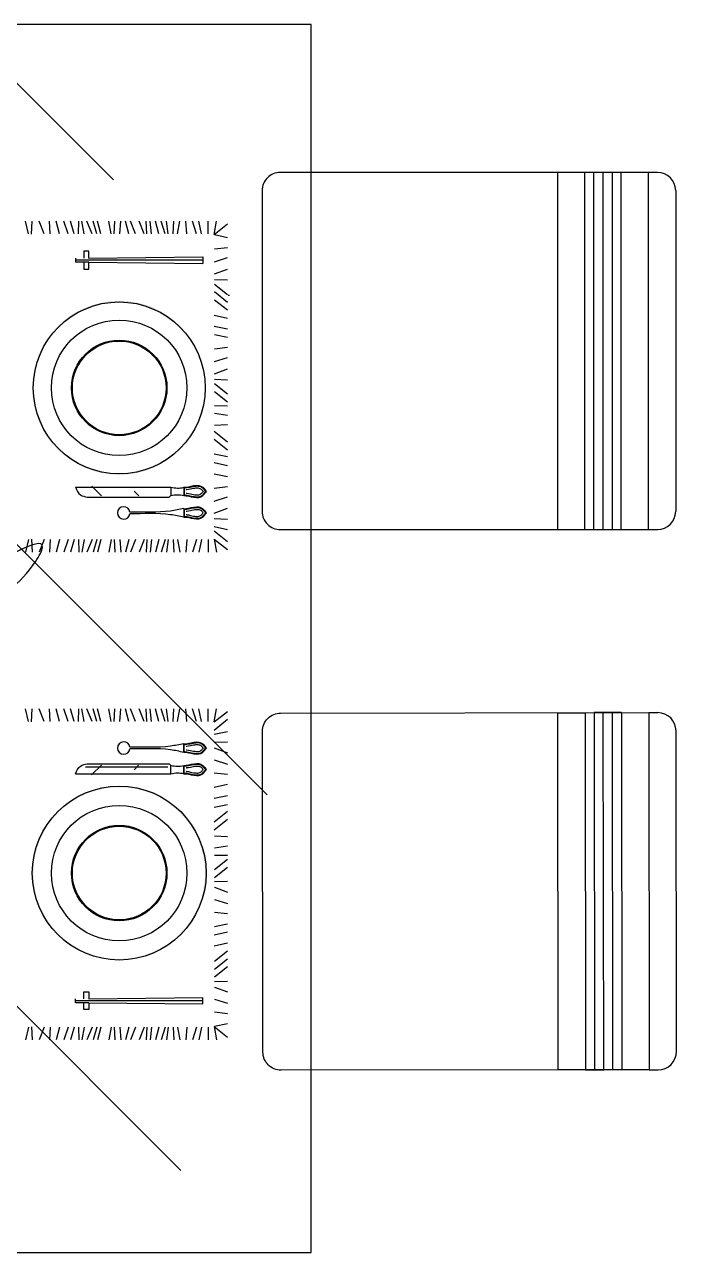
# Model space of a CAD drawing. Header units: inches. Extents: x 3.4 to 45.9, y 14.3 to 39.1.
# Drawn here: x 34.334 to 35.051, y 24.271 to 25.621 of the extents above; entities that cross this region are included whole.
import ezdxf

# ---------------------------------------------------------------- set-up
doc = ezdxf.new("R2010")
doc.units = ezdxf.units.IN
doc.header["$MEASUREMENT"] = 0
for name, color, linetype in [('02', 2, 'Continuous'), ('4', 4, 'Continuous'), ('8', 8, 'Continuous')]:
    doc.layers.add(name, color=color, linetype=linetype)

msp = doc.modelspace()

# ---------------------------------------------------------------- hatches: boundary and pattern name
at = {"layer": '8'}
h = msp.add_hatch(dxfattribs=at)
h.set_pattern_fill('ANSI36', color=256, scale=0.113, angle=270, style=0)
h.set_pattern_definition([(315, (23.3326, 78.66157), (0.6976536, -0.1902692), [0.8969375, -0.1793875, 0, -0.1793875])])
h.paths.add_polyline_path([(34.5509, 24.3612, 0.414214), (34.6009, 24.4112), (34.6009, 24.5121), (34.3983, 24.5121, -0.414214), (34.3783, 24.5321), (34.3783, 24.8848, -0.414214), (34.3983, 24.9048), (34.6009, 24.9048), (34.6009, 25.0236), (34.3983, 25.0236, -0.414214), (34.3783, 25.0436), (34.3783, 25.3963, -0.414214), (34.3983, 25.4163), (34.6009, 25.4163), (34.6009, 25.5112, 0.414214), (34.5509, 25.5612), (33.9509, 25.5612, 0.414214), (33.9009, 25.5112), (33.9009, 25.4065), (34.072, 25.4065, -0.414214), (34.092, 25.3865), (34.092, 25.0338, -0.414214), (34.072, 25.0138), (33.9009, 25.0138), (33.9009, 24.895), (34.072, 24.895, -0.414214), (34.092, 24.875), (34.092, 24.5223, -0.414214), (34.072, 24.5023), (33.9009, 24.5023), (33.9009, 24.4112, 0.414214), (33.9509, 24.3612)])
h.paths.add_polyline_path([(34.6009, 25.0236), (34.6009, 25.4163), (34.3983, 25.4163, 0.414214), (34.3783, 25.3963), (34.3783, 25.0436, 0.414214), (34.3983, 25.0236)], flags=16)
h.paths.add_polyline_path([(34.072, 24.5023, 0.414214), (34.092, 24.5223), (34.092, 24.875, 0.414214), (34.072, 24.895), (33.9009, 24.895), (33.9009, 24.5023)], flags=16)
h.paths.add_polyline_path([(34.072, 25.0138, 0.414214), (34.092, 25.0338), (34.092, 25.3865, 0.414214), (34.072, 25.4065), (33.9009, 25.4065), (33.9009, 25.0138)], flags=16)
h.paths.add_polyline_path([(34.6009, 24.5121), (34.6009, 24.9048), (34.3983, 24.9048, 0.414214), (34.3783, 24.8848), (34.3783, 24.5321, 0.414214), (34.3983, 24.5121)], flags=16)
h = msp.add_hatch(color=256, dxfattribs=at)
h.paths.add_polyline_path([(34.4384, 25.3171, -1), (34.4384, 25.126, -1)])
h.paths.add_polyline_path([(34.4384, 25.127, -1), (34.4384, 25.316, -1)], flags=16)
h.paths.add_polyline_path([(34.4384, 25.169, 1), (34.4384, 25.274, 1)], flags=0)
h.paths.add_polyline_path([(34.4384, 25.1701, 1), (34.4384, 25.273, 1)], flags=0)
h = msp.add_hatch(dxfattribs=at)
h.set_pattern_fill('ANSI36', color=256, scale=0.231, angle=270, style=0)
h.set_pattern_definition([(315, (16.691253, 86.810193), (0.056148698, -0.015313281), [0.0721875, -0.0144375, 0, -0.0144375])])
edge = h.paths.add_edge_path()
edge.add_line((34.4813, 25.1028), (34.4835, 25.1044))
edge.add_line((34.4835, 25.1044), (34.4835, 25.1135))
edge.add_line((34.4835, 25.1135), (34.3785, 25.1135))
edge.add_spline(control_points=[(34.3785, 25.1135), (34.38, 25.1102), (34.3826, 25.1044), (34.3887, 25.1033), (34.3914, 25.1028)], knot_values=[0, 0, 0, 0, 1.440427, 2.540627, 2.540627, 2.540627, 2.540627], degree=3, periodic=0)
edge.add_line((34.3914, 25.1028), (34.4813, 25.1028))
h = msp.add_hatch(dxfattribs=at)
h.set_pattern_fill('ANSI36', color=256, scale=0.231, angle=270, style=0)
h.set_pattern_definition([(45, (16.691253, -36.900628), (0.056148698, 0.015313281), [0.0721875, -0.0144375, 0, -0.0144375])])
edge = h.paths.add_edge_path()
edge.add_line((34.4813, 24.8068), (34.4835, 24.8051))
edge.add_line((34.4835, 24.8051), (34.4835, 24.796))
edge.add_line((34.4835, 24.796), (34.3785, 24.796))
edge.add_spline(control_points=[(34.3785, 24.796), (34.38, 24.7993), (34.3826, 24.8052), (34.3887, 24.8063), (34.3914, 24.8068)], knot_values=[0, 0, 0, 0, 1.440427, 2.540627, 2.540627, 2.540627, 2.540627], degree=3, periodic=0)
edge.add_line((34.3914, 24.8068), (34.4813, 24.8068))
h = msp.add_hatch(color=256, dxfattribs=at)
h.paths.add_polyline_path([(34.4384, 24.5925, 1), (34.4384, 24.7836, 1)])
h.paths.add_polyline_path([(34.4384, 24.7825, 1), (34.4384, 24.5935, 1)], flags=16)
h.paths.add_polyline_path([(34.4384, 24.7405, -1), (34.4384, 24.6355, -1)], flags=0)
h.paths.add_polyline_path([(34.4384, 24.7395, -1), (34.4384, 24.6366, -1)], flags=0)

# ---------------------------------------------------------------- linework, layer by layer
at = {"layer": '02'}
for p, q in [((34.3385, 25.3908), (34.3355, 25.4048)), ((34.3419, 25.3905), (34.3426, 25.4048)), ((34.3558, 25.3908), (34.3504, 25.4048)), ((34.3624, 25.3908), (34.3617, 25.4048)), ((34.3726, 25.3908), (34.3692, 25.4048)), ((34.3822, 25.3908), (34.3774, 25.4048)), ((34.3888, 25.3908), (34.385, 25.4048)), ((34.3937, 25.3908), (34.3939, 25.4048)), ((34.4, 25.3908), (34.3972, 25.4048)), ((34.4086, 25.3908), (34.4029, 25.4048)), ((34.4139, 25.3908), (34.4099, 25.4048)), ((34.4183, 25.3908), (34.4147, 25.4048)), ((34.4296, 25.3908), (34.4269, 25.4048)), ((34.433, 25.3908), (34.4335, 25.4048)), ((34.4392, 25.3908), (34.4403, 25.4048)), ((34.449, 25.3908), (34.4454, 25.4048)), ((34.4563, 25.3908), (34.4508, 25.4048)), ((34.466, 25.3908), (34.4603, 25.4048)), ((34.4689, 25.3908), (34.4681, 25.4048)), ((34.474, 25.3908), (34.4723, 25.4048)), ((34.4821, 25.3908), (34.4784, 25.4048)), ((34.489, 25.3908), (34.4845, 25.4048)), ((34.4923, 25.3908), (34.4903, 25.4048)), ((34.4979, 25.3908), (34.4983, 25.4048)), ((34.5024, 25.3908), (34.5049, 25.4048)), ((34.5126, 25.3908), (34.5115, 25.4048)), ((34.5235, 25.3908), (34.5189, 25.4048)), ((34.5289, 25.3908), (34.5258, 25.4048)), ((34.5363, 25.3908), (34.5361, 25.4048)), ((34.5428, 25.3903), (34.5452, 25.4048)), ((34.5428, 25.3903), (34.5573, 25.402)), ((34.5433, 25.39), (34.5573, 25.387)), ((34.5433, 25.3742), (34.5573, 25.3758)), ((34.3903, 25.364), (34.3903, 25.3598)), ((34.5303, 25.3619), (34.3903, 25.3619)), ((34.4051, 25.3598), (34.3903, 25.3598)), ((34.4051, 25.364), (34.5303, 25.3654)), ((34.4051, 25.3598), (34.5303, 25.3584)), ((34.5303, 25.3654), (34.5303, 25.3584)), ((34.5433, 25.3602), (34.5573, 25.3647)), ((34.5433, 25.3469), (34.5573, 25.3521)), ((34.5433, 25.3407), (34.5573, 25.3403)), ((34.5433, 25.3354), (34.5573, 25.3241)), ((34.5433, 25.3273), (34.5573, 25.3159)), ((34.5433, 25.3184), (34.5573, 25.3072)), ((34.5428, 25.3013), (34.5573, 25.2983)), ((34.5428, 25.2893), (34.5573, 25.2863)), ((34.5433, 25.2802), (34.5573, 25.2773)), ((34.5433, 25.2645), (34.5573, 25.2661)), ((34.5433, 25.2505), (34.5573, 25.2549)), ((34.5433, 25.2371), (34.5573, 25.2424)), ((34.5433, 25.231), (34.5573, 25.2305)), ((34.5433, 25.2263), (34.5573, 25.2149)), ((34.5433, 25.2175), (34.5573, 25.2062)), ((34.5433, 25.202), (34.5573, 25.2018)), ((34.5433, 25.1938), (34.5573, 25.1915)), ((34.5433, 25.1805), (34.5573, 25.1814)), ((34.5428, 25.174), (34.5573, 25.1622)), ((34.5428, 25.1651), (34.5573, 25.1535)), ((34.5428, 25.1491), (34.5573, 25.146)), ((34.5428, 25.1393), (34.5573, 25.1362)), ((34.5428, 25.1269), (34.5573, 25.1239)), ((34.3903, 25.1122), (34.4953, 25.1122)), ((34.4953, 25.1122), (34.4953, 25.1031)), ((34.5093, 25.1122), (34.5093, 25.1031)), ((34.51, 25.1122), (34.51, 25.1031)), ((34.5428, 25.1112), (34.5573, 25.1129)), ((34.4033, 25.1015), (34.4932, 25.1015)), ((34.4953, 25.1031), (34.4932, 25.1015)), ((34.511, 25.1089), (34.511, 25.1089)), ((34.5428, 25.0971), (34.5573, 25.1018)), ((34.5093, 25.0886), (34.5093, 25.0795)), ((34.51, 25.0886), (34.51, 25.0795)), ((34.5428, 25.0838), (34.5573, 25.0892)), ((34.5428, 25.0777), (34.5573, 25.0772)), ((34.5428, 25.0689), (34.5573, 25.0658)), ((34.5428, 25.0642), (34.5573, 25.0525)), ((34.3385, 25.0549), (34.3355, 25.0409)), ((34.3419, 25.0552), (34.3426, 25.0409)), ((34.3558, 25.0549), (34.3504, 25.0409)), ((34.3624, 25.0549), (34.3617, 25.0409)), ((34.3726, 25.0549), (34.3692, 25.0409)), ((34.3822, 25.0549), (34.3774, 25.0409)), ((34.3888, 25.0549), (34.385, 25.0409)), ((34.3937, 25.0549), (34.3939, 25.0409)), ((34.4, 25.0549), (34.3972, 25.0409)), ((34.4086, 25.0549), (34.4029, 25.0409)), ((34.4139, 25.0549), (34.4099, 25.0409)), ((34.4183, 25.0549), (34.4147, 25.0409)), ((34.4296, 25.0549), (34.4269, 25.0409)), ((34.433, 25.0549), (34.4335, 25.0409)), ((34.4392, 25.0549), (34.4403, 25.0409)), ((34.449, 25.0549), (34.4454, 25.0409)), ((34.4563, 25.0549), (34.4508, 25.0409)), ((34.466, 25.0549), (34.4603, 25.0409)), ((34.4689, 25.0549), (34.4681, 25.0409)), ((34.474, 25.0549), (34.4723, 25.0409)), ((34.4821, 25.0549), (34.4784, 25.0409)), ((34.489, 25.0549), (34.4845, 25.0409)), ((34.4923, 25.0549), (34.4903, 25.0409)), ((34.4979, 25.0549), (34.4983, 25.0409)), ((34.5024, 25.0549), (34.5049, 25.0409)), ((34.5126, 25.0549), (34.5115, 25.0409)), ((34.5235, 25.0549), (34.5189, 25.0409)), ((34.5289, 25.0549), (34.5258, 25.0409)), ((34.5363, 25.0549), (34.5361, 25.0409)), ((34.5428, 25.0553), (34.5452, 25.0409)), ((34.5428, 25.0553), (34.5573, 25.0437)), ((34.3385, 24.8546), (34.3355, 24.8686)), ((34.3419, 24.8544), (34.3426, 24.8686)), ((34.3558, 24.8546), (34.3504, 24.8686)), ((34.3624, 24.8546), (34.3617, 24.8686)), ((34.3726, 24.8546), (34.3692, 24.8686)), ((34.3822, 24.8546), (34.3774, 24.8686)), ((34.3888, 24.8546), (34.385, 24.8686)), ((34.3937, 24.8546), (34.3939, 24.8686)), ((34.4, 24.8546), (34.3972, 24.8686)), ((34.4086, 24.8546), (34.4029, 24.8686)), ((34.4139, 24.8546), (34.4099, 24.8686)), ((34.4183, 24.8546), (34.4147, 24.8686)), ((34.4296, 24.8546), (34.4269, 24.8686)), ((34.433, 24.8546), (34.4335, 24.8686)), ((34.4392, 24.8546), (34.4403, 24.8686)), ((34.449, 24.8546), (34.4454, 24.8686)), ((34.4563, 24.8546), (34.4508, 24.8686)), ((34.466, 24.8546), (34.4603, 24.8686)), ((34.4689, 24.8546), (34.4681, 24.8686)), ((34.474, 24.8546), (34.4723, 24.8686)), ((34.4821, 24.8546), (34.4784, 24.8686)), ((34.489, 24.8546), (34.4845, 24.8686)), ((34.4923, 24.8546), (34.4903, 24.8686)), ((34.4979, 24.8546), (34.4983, 24.8686)), ((34.5024, 24.8546), (34.5049, 24.8686)), ((34.5126, 24.8546), (34.5115, 24.8686)), ((34.5235, 24.8546), (34.5189, 24.8686)), ((34.5289, 24.8546), (34.5258, 24.8686)), ((34.5363, 24.8546), (34.5361, 24.8686)), ((34.5428, 24.8542), (34.5452, 24.8686)), ((34.5428, 24.8542), (34.5573, 24.8658)), ((34.5428, 24.8453), (34.5573, 24.8571)), ((34.5428, 24.8407), (34.5573, 24.8437)), ((34.5093, 24.821), (34.5093, 24.8301)), ((34.51, 24.821), (34.51, 24.8301)), ((34.5428, 24.8319), (34.5573, 24.8323)), ((34.5428, 24.8257), (34.5573, 24.8203)), ((34.4012, 24.8048), (34.492, 24.8048)), ((34.4033, 24.8081), (34.4932, 24.8081)), ((34.4953, 24.8064), (34.4932, 24.8081)), ((34.4953, 24.7973), (34.4953, 24.8064)), ((34.5093, 24.7973), (34.5093, 24.8064)), ((34.51, 24.7973), (34.51, 24.8064)), ((34.511, 24.8007), (34.511, 24.8007)), ((34.5428, 24.8124), (34.5573, 24.8078)), ((34.3903, 24.7973), (34.4953, 24.7973)), ((34.5428, 24.7984), (34.5573, 24.7967)), ((34.5428, 24.7826), (34.5573, 24.7857)), ((34.5428, 24.7703), (34.5573, 24.7734)), ((34.5428, 24.7605), (34.5573, 24.7635)), ((34.5428, 24.7445), (34.5573, 24.7561)), ((34.5428, 24.7356), (34.5573, 24.7474)), ((34.5433, 24.729), (34.5573, 24.7281)), ((34.5433, 24.7157), (34.5573, 24.718)), ((34.5433, 24.7076), (34.5573, 24.7078)), ((34.5433, 24.692), (34.5573, 24.7034)), ((34.5433, 24.6833), (34.5573, 24.6946)), ((34.5433, 24.6786), (34.5573, 24.679)), ((34.5433, 24.6724), (34.5573, 24.6672)), ((34.5433, 24.6591), (34.5573, 24.6546)), ((34.5433, 24.6451), (34.5573, 24.6435)), ((34.5433, 24.6293), (34.5573, 24.6323)), ((34.5428, 24.6202), (34.5573, 24.6233)), ((34.5428, 24.6082), (34.5573, 24.6113)), ((34.5433, 24.5912), (34.5573, 24.6024)), ((34.5433, 24.5823), (34.5573, 24.5936)), ((34.5433, 24.5741), (34.5573, 24.5855)), ((34.5433, 24.5689), (34.5573, 24.5693)), ((34.5433, 24.5627), (34.5573, 24.5575)), ((34.3903, 24.5455), (34.3903, 24.5497)), ((34.5303, 24.5476), (34.3903, 24.5476)), ((34.4051, 24.5455), (34.3903, 24.5455)), ((34.4051, 24.5497), (34.5303, 24.5511)), ((34.4051, 24.5455), (34.5303, 24.5441)), ((34.5303, 24.5441), (34.5303, 24.5511)), ((34.5433, 24.5494), (34.5573, 24.5449)), ((34.5433, 24.5354), (34.5573, 24.5337)), ((34.3385, 24.5188), (34.3355, 24.5048)), ((34.3419, 24.519), (34.3426, 24.5048)), ((34.3558, 24.5188), (34.3504, 24.5048)), ((34.3624, 24.5188), (34.3617, 24.5048)), ((34.3726, 24.5188), (34.3692, 24.5048)), ((34.3822, 24.5188), (34.3774, 24.5048)), ((34.3888, 24.5188), (34.385, 24.5048)), ((34.3937, 24.5188), (34.3939, 24.5048)), ((34.4, 24.5188), (34.3972, 24.5048)), ((34.4086, 24.5188), (34.4029, 24.5048)), ((34.4139, 24.5188), (34.4099, 24.5048)), ((34.4183, 24.5188), (34.4147, 24.5048)), ((34.4296, 24.5188), (34.4269, 24.5048)), ((34.433, 24.5188), (34.4335, 24.5048)), ((34.4392, 24.5188), (34.4403, 24.5048)), ((34.449, 24.5188), (34.4454, 24.5048)), ((34.4563, 24.5188), (34.4508, 24.5048)), ((34.466, 24.5188), (34.4603, 24.5048)), ((34.4689, 24.5188), (34.4681, 24.5048)), ((34.474, 24.5188), (34.4723, 24.5048)), ((34.4821, 24.5188), (34.4784, 24.5048)), ((34.489, 24.5188), (34.4845, 24.5048)), ((34.4923, 24.5188), (34.4903, 24.5048)), ((34.4979, 24.5188), (34.4983, 24.5048)), ((34.5024, 24.5188), (34.5049, 24.5048)), ((34.5126, 24.5188), (34.5115, 24.5048)), ((34.5235, 24.5188), (34.5189, 24.5048)), ((34.5289, 24.5188), (34.5258, 24.5048)), ((34.5363, 24.5188), (34.5361, 24.5048)), ((34.5428, 24.5192), (34.5452, 24.5048)), ((34.5428, 24.5192), (34.5573, 24.5076)), ((34.5433, 24.5196), (34.5573, 24.5225))]:
    msp.add_line(p, q, dxfattribs=at)
for points in [[(34.4051, 25.364), (34.4051, 25.3717), (34.3995, 25.3717), (34.3995, 25.364)], [(34.3995, 25.3598), (34.3995, 25.3521), (34.4051, 25.3521), (34.4051, 25.3598)], [(34.3995, 24.5497), (34.3995, 24.5574), (34.4051, 24.5574), (34.4051, 24.5497)], [(34.4051, 24.5455), (34.4051, 24.5379), (34.3995, 24.5379), (34.3995, 24.5455)]]:
    msp.add_lwpolyline(points, dxfattribs=at)
for centre, radius in [((34.4384, 25.2215), 0.0945), ((34.4384, 25.2215), 0.0745), ((34.4384, 25.2215), 0.0525), ((34.4384, 25.2215), 0.0515), ((34.4384, 24.688), 0.0956), ((34.4384, 24.688), 0.0745), ((34.4384, 24.688), 0.0525), ((34.4384, 24.688), 0.0515)]:
    msp.add_circle(centre, radius, dxfattribs=at)
for centre in [(34.4434, 25.084), (34.4434, 24.8255)]:
    msp.add_arc(centre, 0.00686, 7.5299, 352.4701, dxfattribs=at)
for points in [[(34.3903, 25.1122), (34.3959, 25.1038), (34.4033, 25.1015)], [(34.3903, 24.7973), (34.3959, 24.8057), (34.4033, 24.8081)]]:
    msp.add_spline(points, degree=3, dxfattribs=at)
for points in [[(34.4953, 25.1122), (34.4999, 25.1113), (34.505, 25.1108), (34.5093, 25.1122)], [(34.4953, 25.1031), (34.4999, 25.1041), (34.505, 25.1046), (34.5093, 25.1031)], [(34.5093, 25.1094), (34.5096, 25.1094), (34.5098, 25.1094), (34.51, 25.1095)], [(34.5093, 25.0823), (34.5096, 25.0823), (34.5098, 25.0823), (34.51, 25.0823)], [(34.5093, 24.8273), (34.5096, 24.8273), (34.5098, 24.8273), (34.51, 24.8273)], [(34.5093, 24.8238), (34.5096, 24.8238), (34.5098, 24.8238), (34.51, 24.8238)], [(34.4953, 24.8064), (34.4999, 24.8055), (34.505, 24.805), (34.5093, 24.8064)], [(34.5093, 24.8001), (34.5096, 24.8001), (34.5098, 24.8001), (34.51, 24.8001)], [(34.4953, 24.7973), (34.4999, 24.7983), (34.505, 24.7987), (34.5093, 24.7973)]]:
    msp.add_open_spline(points, degree=3, dxfattribs=at)
for points, knots in [([(34.5093, 25.1122), (34.5163, 25.1122), (34.5275, 25.1183), (34.533, 25.1089), (34.5345, 25.1077)], [0, 0, 0, 0, 3, 3.823994, 3.823994, 3.823994, 3.823994]), ([(34.5093, 25.1115), (34.5105, 25.1115), (34.5116, 25.1117), (34.5151, 25.1122), (34.5174, 25.1128), (34.5216, 25.1135), (34.5235, 25.1137), (34.5262, 25.1135), (34.5271, 25.1133), (34.5288, 25.1126), (34.5296, 25.112), (34.531, 25.1106), (34.5317, 25.1096), (34.533, 25.1082), (34.5335, 25.1076), (34.534, 25.1072)], [0, 0, 0, 0, 0.458177, 0.458177, 1.374532, 1.374532, 2.153808, 2.153808, 2.63991, 2.63991, 3.09082, 3.09082, 3.54173, 3.54173, 3.823994, 3.823994, 3.823994, 3.823994]), ([(34.5121, 25.1096), (34.5124, 25.1097), (34.5126, 25.1097), (34.5154, 25.1101), (34.5179, 25.1107), (34.5219, 25.1114), (34.5235, 25.1116), (34.5257, 25.1115), (34.5265, 25.1113), (34.5276, 25.1108), (34.528, 25.1106), (34.5286, 25.11), (34.5289, 25.1098), (34.5294, 25.1092), (34.5296, 25.1089), (34.5301, 25.1083), (34.5304, 25.108), (34.5306, 25.1077)], [0.342731, 0.342731, 0.342731, 0.342731, 0.426858, 0.426858, 1.387529, 1.387529, 2.129033, 2.129033, 2.629552, 2.629552, 2.980844, 2.980844, 3.16574, 3.16574, 3.350636, 3.350636, 3.489991, 3.489991, 3.489991, 3.489991]), ([(34.5093, 25.1038), (34.5105, 25.1038), (34.5116, 25.1037), (34.5151, 25.1032), (34.5174, 25.1026), (34.5216, 25.1019), (34.5235, 25.1016), (34.5262, 25.1018), (34.5271, 25.1021), (34.5288, 25.1028), (34.5296, 25.1033), (34.531, 25.1048), (34.5317, 25.1058), (34.533, 25.1072), (34.5335, 25.1078), (34.534, 25.1082)], [0, 0, 0, 0, 0.458177, 0.458177, 1.374532, 1.374532, 2.153808, 2.153808, 2.63991, 2.63991, 3.09082, 3.09082, 3.54173, 3.54173, 3.823994, 3.823994, 3.823994, 3.823994]), ([(34.5093, 25.1031), (34.5163, 25.1031), (34.5275, 25.0971), (34.533, 25.1065), (34.5345, 25.1077)], [0, 0, 0, 0, 3, 3.823994, 3.823994, 3.823994, 3.823994]), ([(34.5121, 25.1058), (34.5124, 25.1057), (34.5126, 25.1057), (34.5154, 25.1053), (34.5179, 25.1047), (34.5219, 25.1039), (34.5235, 25.1038), (34.5257, 25.1039), (34.5265, 25.1041), (34.5276, 25.1046), (34.528, 25.1048), (34.5286, 25.1054), (34.5289, 25.1056), (34.5294, 25.1062), (34.5296, 25.1065), (34.5301, 25.1071), (34.5304, 25.1074), (34.5306, 25.1077)], [0.342731, 0.342731, 0.342731, 0.342731, 0.426858, 0.426858, 1.387529, 1.387529, 2.129033, 2.129033, 2.629552, 2.629552, 2.980844, 2.980844, 3.16574, 3.16574, 3.350636, 3.350636, 3.489991, 3.489991, 3.489991, 3.489991]), ([(34.5093, 25.0889), (34.5045, 25.0878), (34.4852, 25.0836), (34.4651, 25.0852), (34.4502, 25.0849)], [0, 0, 0, 0, 2.103381, 8.48724, 8.48724, 8.48724, 8.48724]), ([(34.5093, 25.0792), (34.5045, 25.0803), (34.4852, 25.0845), (34.4651, 25.0829), (34.4502, 25.0831)], [0, 0, 0, 0, 2.103381, 8.48724, 8.48724, 8.48724, 8.48724]), ([(34.5093, 25.0886), (34.5163, 25.0886), (34.5275, 25.0946), (34.533, 25.0853), (34.5345, 25.084)], [0, 0, 0, 0, 3, 3.823994, 3.823994, 3.823994, 3.823994]), ([(34.5093, 25.0879), (34.5105, 25.0879), (34.5116, 25.088), (34.5151, 25.0885), (34.5174, 25.0891), (34.5216, 25.0899), (34.5235, 25.0901), (34.5262, 25.0899), (34.5271, 25.0897), (34.5288, 25.0889), (34.5296, 25.0884), (34.531, 25.0869), (34.5317, 25.086), (34.533, 25.0845), (34.5335, 25.084), (34.534, 25.0835)], [0, 0, 0, 0, 0.458177, 0.458177, 1.374532, 1.374532, 2.153808, 2.153808, 2.63991, 2.63991, 3.09082, 3.09082, 3.54173, 3.54173, 3.823994, 3.823994, 3.823994, 3.823994]), ([(34.5093, 25.0802), (34.5105, 25.0802), (34.5116, 25.0801), (34.5151, 25.0796), (34.5174, 25.079), (34.5216, 25.0782), (34.5235, 25.078), (34.5262, 25.0782), (34.5271, 25.0784), (34.5288, 25.0792), (34.5296, 25.0797), (34.531, 25.0812), (34.5317, 25.0821), (34.533, 25.0836), (34.5335, 25.0841), (34.534, 25.0846)], [0, 0, 0, 0, 0.458177, 0.458177, 1.374532, 1.374532, 2.153808, 2.153808, 2.63991, 2.63991, 3.09082, 3.09082, 3.54173, 3.54173, 3.823994, 3.823994, 3.823994, 3.823994]), ([(34.5093, 25.0795), (34.5163, 25.0795), (34.5275, 25.0734), (34.533, 25.0828), (34.5345, 25.084)], [0, 0, 0, 0, 3, 3.823994, 3.823994, 3.823994, 3.823994]), ([(34.5121, 25.086), (34.5124, 25.086), (34.5126, 25.086), (34.5154, 25.0864), (34.5179, 25.0871), (34.5219, 25.0878), (34.5235, 25.088), (34.5257, 25.0878), (34.5265, 25.0877), (34.5276, 25.0872), (34.528, 25.0869), (34.5286, 25.0864), (34.5289, 25.0862), (34.5294, 25.0856), (34.5296, 25.0853), (34.5301, 25.0846), (34.5304, 25.0843), (34.5306, 25.084)], [0.342731, 0.342731, 0.342731, 0.342731, 0.426858, 0.426858, 1.387529, 1.387529, 2.129033, 2.129033, 2.629552, 2.629552, 2.980844, 2.980844, 3.16574, 3.16574, 3.350636, 3.350636, 3.489991, 3.489991, 3.489991, 3.489991]), ([(34.5121, 25.0821), (34.5124, 25.0821), (34.5126, 25.0821), (34.5154, 25.0817), (34.5179, 25.081), (34.5219, 25.0803), (34.5235, 25.0801), (34.5257, 25.0803), (34.5265, 25.0804), (34.5276, 25.0809), (34.528, 25.0812), (34.5286, 25.0817), (34.5289, 25.0819), (34.5294, 25.0825), (34.5296, 25.0828), (34.5301, 25.0835), (34.5304, 25.0838), (34.5306, 25.084)], [0.342731, 0.342731, 0.342731, 0.342731, 0.426858, 0.426858, 1.387529, 1.387529, 2.129033, 2.129033, 2.629552, 2.629552, 2.980844, 2.980844, 3.16574, 3.16574, 3.350636, 3.350636, 3.489991, 3.489991, 3.489991, 3.489991]), ([(34.5093, 24.8303), (34.5045, 24.8293), (34.4852, 24.825), (34.4651, 24.8267), (34.4502, 24.8264)], [0, 0, 0, 0, 2.103381, 8.48724, 8.48724, 8.48724, 8.48724]), ([(34.5093, 24.8301), (34.5163, 24.8301), (34.5275, 24.8361), (34.533, 24.8267), (34.5345, 24.8255)], [0, 0, 0, 0, 3, 3.823994, 3.823994, 3.823994, 3.823994]), ([(34.5093, 24.8294), (34.5105, 24.8294), (34.5116, 24.8295), (34.5151, 24.83), (34.5174, 24.8306), (34.5216, 24.8313), (34.5235, 24.8316), (34.5262, 24.8314), (34.5271, 24.8311), (34.5288, 24.8304), (34.5296, 24.8299), (34.531, 24.8284), (34.5317, 24.8274), (34.533, 24.826), (34.5335, 24.8254), (34.534, 24.825)], [0, 0, 0, 0, 0.458177, 0.458177, 1.374532, 1.374532, 2.153808, 2.153808, 2.63991, 2.63991, 3.09082, 3.09082, 3.54173, 3.54173, 3.823994, 3.823994, 3.823994, 3.823994]), ([(34.5121, 24.8275), (34.5124, 24.8275), (34.5126, 24.8275), (34.5154, 24.8279), (34.5179, 24.8285), (34.5219, 24.8293), (34.5235, 24.8294), (34.5257, 24.8293), (34.5265, 24.8291), (34.5276, 24.8287), (34.528, 24.8284), (34.5286, 24.8279), (34.5289, 24.8276), (34.5294, 24.8271), (34.5296, 24.8267), (34.5301, 24.8261), (34.5304, 24.8258), (34.5306, 24.8255)], [0.342731, 0.342731, 0.342731, 0.342731, 0.426858, 0.426858, 1.387529, 1.387529, 2.129033, 2.129033, 2.629552, 2.629552, 2.980844, 2.980844, 3.16574, 3.16574, 3.350636, 3.350636, 3.489991, 3.489991, 3.489991, 3.489991]), ([(34.5093, 24.8207), (34.5045, 24.8218), (34.4852, 24.826), (34.4651, 24.8244), (34.4502, 24.8246)], [0, 0, 0, 0, 2.103381, 8.48724, 8.48724, 8.48724, 8.48724]), ([(34.5093, 24.8217), (34.5105, 24.8217), (34.5116, 24.8216), (34.5151, 24.821), (34.5174, 24.8204), (34.5216, 24.8197), (34.5235, 24.8195), (34.5262, 24.8197), (34.5271, 24.8199), (34.5288, 24.8207), (34.5296, 24.8212), (34.531, 24.8227), (34.5317, 24.8236), (34.533, 24.8251), (34.5335, 24.8256), (34.534, 24.8261)], [0, 0, 0, 0, 0.458177, 0.458177, 1.374532, 1.374532, 2.153808, 2.153808, 2.63991, 2.63991, 3.09082, 3.09082, 3.54173, 3.54173, 3.823994, 3.823994, 3.823994, 3.823994]), ([(34.5093, 24.821), (34.5163, 24.821), (34.5275, 24.8149), (34.533, 24.8243), (34.5345, 24.8255)], [0, 0, 0, 0, 3, 3.823994, 3.823994, 3.823994, 3.823994]), ([(34.5121, 24.8236), (34.5124, 24.8236), (34.5126, 24.8235), (34.5154, 24.8231), (34.5179, 24.8225), (34.5219, 24.8218), (34.5235, 24.8216), (34.5257, 24.8217), (34.5265, 24.8219), (34.5276, 24.8224), (34.528, 24.8226), (34.5286, 24.8232), (34.5289, 24.8234), (34.5294, 24.824), (34.5296, 24.8243), (34.5301, 24.8249), (34.5304, 24.8252), (34.5306, 24.8255)], [0.342731, 0.342731, 0.342731, 0.342731, 0.426858, 0.426858, 1.387529, 1.387529, 2.129033, 2.129033, 2.629552, 2.629552, 2.980844, 2.980844, 3.16574, 3.16574, 3.350636, 3.350636, 3.489991, 3.489991, 3.489991, 3.489991]), ([(34.5093, 24.8064), (34.5163, 24.8064), (34.5275, 24.8125), (34.533, 24.8031), (34.5345, 24.8019)], [0, 0, 0, 0, 3, 3.823994, 3.823994, 3.823994, 3.823994]), ([(34.5093, 24.8057), (34.5105, 24.8057), (34.5116, 24.8058), (34.5151, 24.8064), (34.5174, 24.8069), (34.5216, 24.8077), (34.5235, 24.8079), (34.5262, 24.8077), (34.5271, 24.8075), (34.5288, 24.8067), (34.5296, 24.8062), (34.531, 24.8047), (34.5317, 24.8038), (34.533, 24.8023), (34.5335, 24.8018), (34.534, 24.8013)], [0, 0, 0, 0, 0.458177, 0.458177, 1.374532, 1.374532, 2.153808, 2.153808, 2.63991, 2.63991, 3.09082, 3.09082, 3.54173, 3.54173, 3.823994, 3.823994, 3.823994, 3.823994]), ([(34.5093, 24.798), (34.5105, 24.798), (34.5116, 24.7979), (34.5151, 24.7974), (34.5174, 24.7968), (34.5216, 24.796), (34.5235, 24.7958), (34.5262, 24.796), (34.5271, 24.7962), (34.5288, 24.797), (34.5296, 24.7975), (34.531, 24.799), (34.5317, 24.8), (34.533, 24.8014), (34.5335, 24.802), (34.534, 24.8024)], [0, 0, 0, 0, 0.458177, 0.458177, 1.374532, 1.374532, 2.153808, 2.153808, 2.63991, 2.63991, 3.09082, 3.09082, 3.54173, 3.54173, 3.823994, 3.823994, 3.823994, 3.823994]), ([(34.5093, 24.7973), (34.5163, 24.7973), (34.5275, 24.7913), (34.533, 24.8006), (34.5345, 24.8019)], [0, 0, 0, 0, 3, 3.823994, 3.823994, 3.823994, 3.823994]), ([(34.5121, 24.8038), (34.5124, 24.8038), (34.5126, 24.8039), (34.5154, 24.8043), (34.5179, 24.8049), (34.5219, 24.8056), (34.5235, 24.8058), (34.5257, 24.8057), (34.5265, 24.8055), (34.5276, 24.805), (34.528, 24.8048), (34.5286, 24.8042), (34.5289, 24.804), (34.5294, 24.8034), (34.5296, 24.8031), (34.5301, 24.8025), (34.5304, 24.8022), (34.5306, 24.8019)], [0.342731, 0.342731, 0.342731, 0.342731, 0.426858, 0.426858, 1.387529, 1.387529, 2.129033, 2.129033, 2.629552, 2.629552, 2.980844, 2.980844, 3.16574, 3.16574, 3.350636, 3.350636, 3.489991, 3.489991, 3.489991, 3.489991]), ([(34.5121, 24.7999), (34.5124, 24.7999), (34.5126, 24.7999), (34.5154, 24.7995), (34.5179, 24.7988), (34.5219, 24.7981), (34.5235, 24.798), (34.5257, 24.7981), (34.5265, 24.7983), (34.5276, 24.7987), (34.528, 24.799), (34.5286, 24.7995), (34.5289, 24.7998), (34.5294, 24.8003), (34.5296, 24.8007), (34.5301, 24.8013), (34.5304, 24.8016), (34.5306, 24.8019)], [0.342731, 0.342731, 0.342731, 0.342731, 0.426858, 0.426858, 1.387529, 1.387529, 2.129033, 2.129033, 2.629552, 2.629552, 2.980844, 2.980844, 3.16574, 3.16574, 3.350636, 3.350636, 3.489991, 3.489991, 3.489991, 3.489991])]:
    msp.add_open_spline(points, degree=3, knots=knots, dxfattribs=at)
at = {"layer": '4'}
for p, q in [((34.9202, 25.4584), (34.9202, 25.0657)), ((34.9502, 25.0657), (34.9502, 25.4584)), ((34.9602, 25.0657), (34.9602, 25.4584)), ((34.9702, 25.4584), (34.9702, 25.0657)), ((34.9802, 25.4584), (34.9802, 25.0657)), ((34.9902, 25.0657), (34.9902, 25.4584)), ((35.0502, 25.4384), (35.0502, 25.0857)), ((34.365, 25.0427), (34.365, 25.0427)), ((34.9206, 24.8643), (34.9506, 24.8643)), ((34.9211, 24.4716), (34.9206, 24.8643)), ((34.9506, 24.8643), (34.9511, 24.4717)), ((34.9906, 24.8644), (34.9606, 24.8644)), ((34.9606, 24.8644), (34.9611, 24.4717)), ((34.9711, 24.4717), (34.9706, 24.8644)), ((34.9811, 24.4717), (34.9806, 24.8644)), ((34.9906, 24.8644), (34.9911, 24.4717)), ((35.0206, 24.8644), (35.0306, 24.8644)), ((35.051, 24.4918), (35.0506, 24.8445)), ((35.0211, 24.4717), (34.9211, 24.4716)), ((34.9511, 24.4717), (34.9711, 24.4717)), ((34.9911, 24.4717), (34.9811, 24.4717)), ((35.0211, 24.4717), (35.0311, 24.4717))]:
    msp.add_line(p, q, dxfattribs=at)
msp.add_lwpolyline([(33.8494, 24.2709), (34.6494, 24.2709), (34.6494, 25.6209), (33.8494, 25.6209)], close=True, dxfattribs=at)
msp.add_lwpolyline([(35.0302, 25.4584), (34.6155, 25.4584, 0.414214), (34.5955, 25.4384), (34.5955, 25.0857, 0.414214), (34.6155, 25.0657), (35.0302, 25.0657)], format="xyb", dxfattribs=at)
msp.add_lwpolyline([(35.0202, 25.0657), (35.0202, 25.4584)], dxfattribs=at)
msp.add_lwpolyline([(34.5964, 24.4912), (34.596, 24.8439, -0.414214), (34.6159, 24.864), (35.0206, 24.8644), (35.0211, 24.4717), (34.6164, 24.4713, -0.414214)], format="xyb", close=True, dxfattribs=at)
for centre, start, end in [((35.0302, 25.4384), 0, 90), ((35.0302, 25.0857), 270, 0), ((35.0306, 24.8444), 0.0667, 90.0667), ((35.031, 24.4917), 270.0667, 0.0667)]:
    msp.add_arc(centre, 0.02, start, end, dxfattribs=at)
at = {"layer": '4', "start_tangent": (0.928322, 0.371777)}
msp.add_spline([(34.2841, 24.9753), (34.343, 25.0257), (34.3534, 25.043), (34.2667, 25.0083)], degree=3, dxfattribs=at)

doc.saveas('drawing.dxf')
